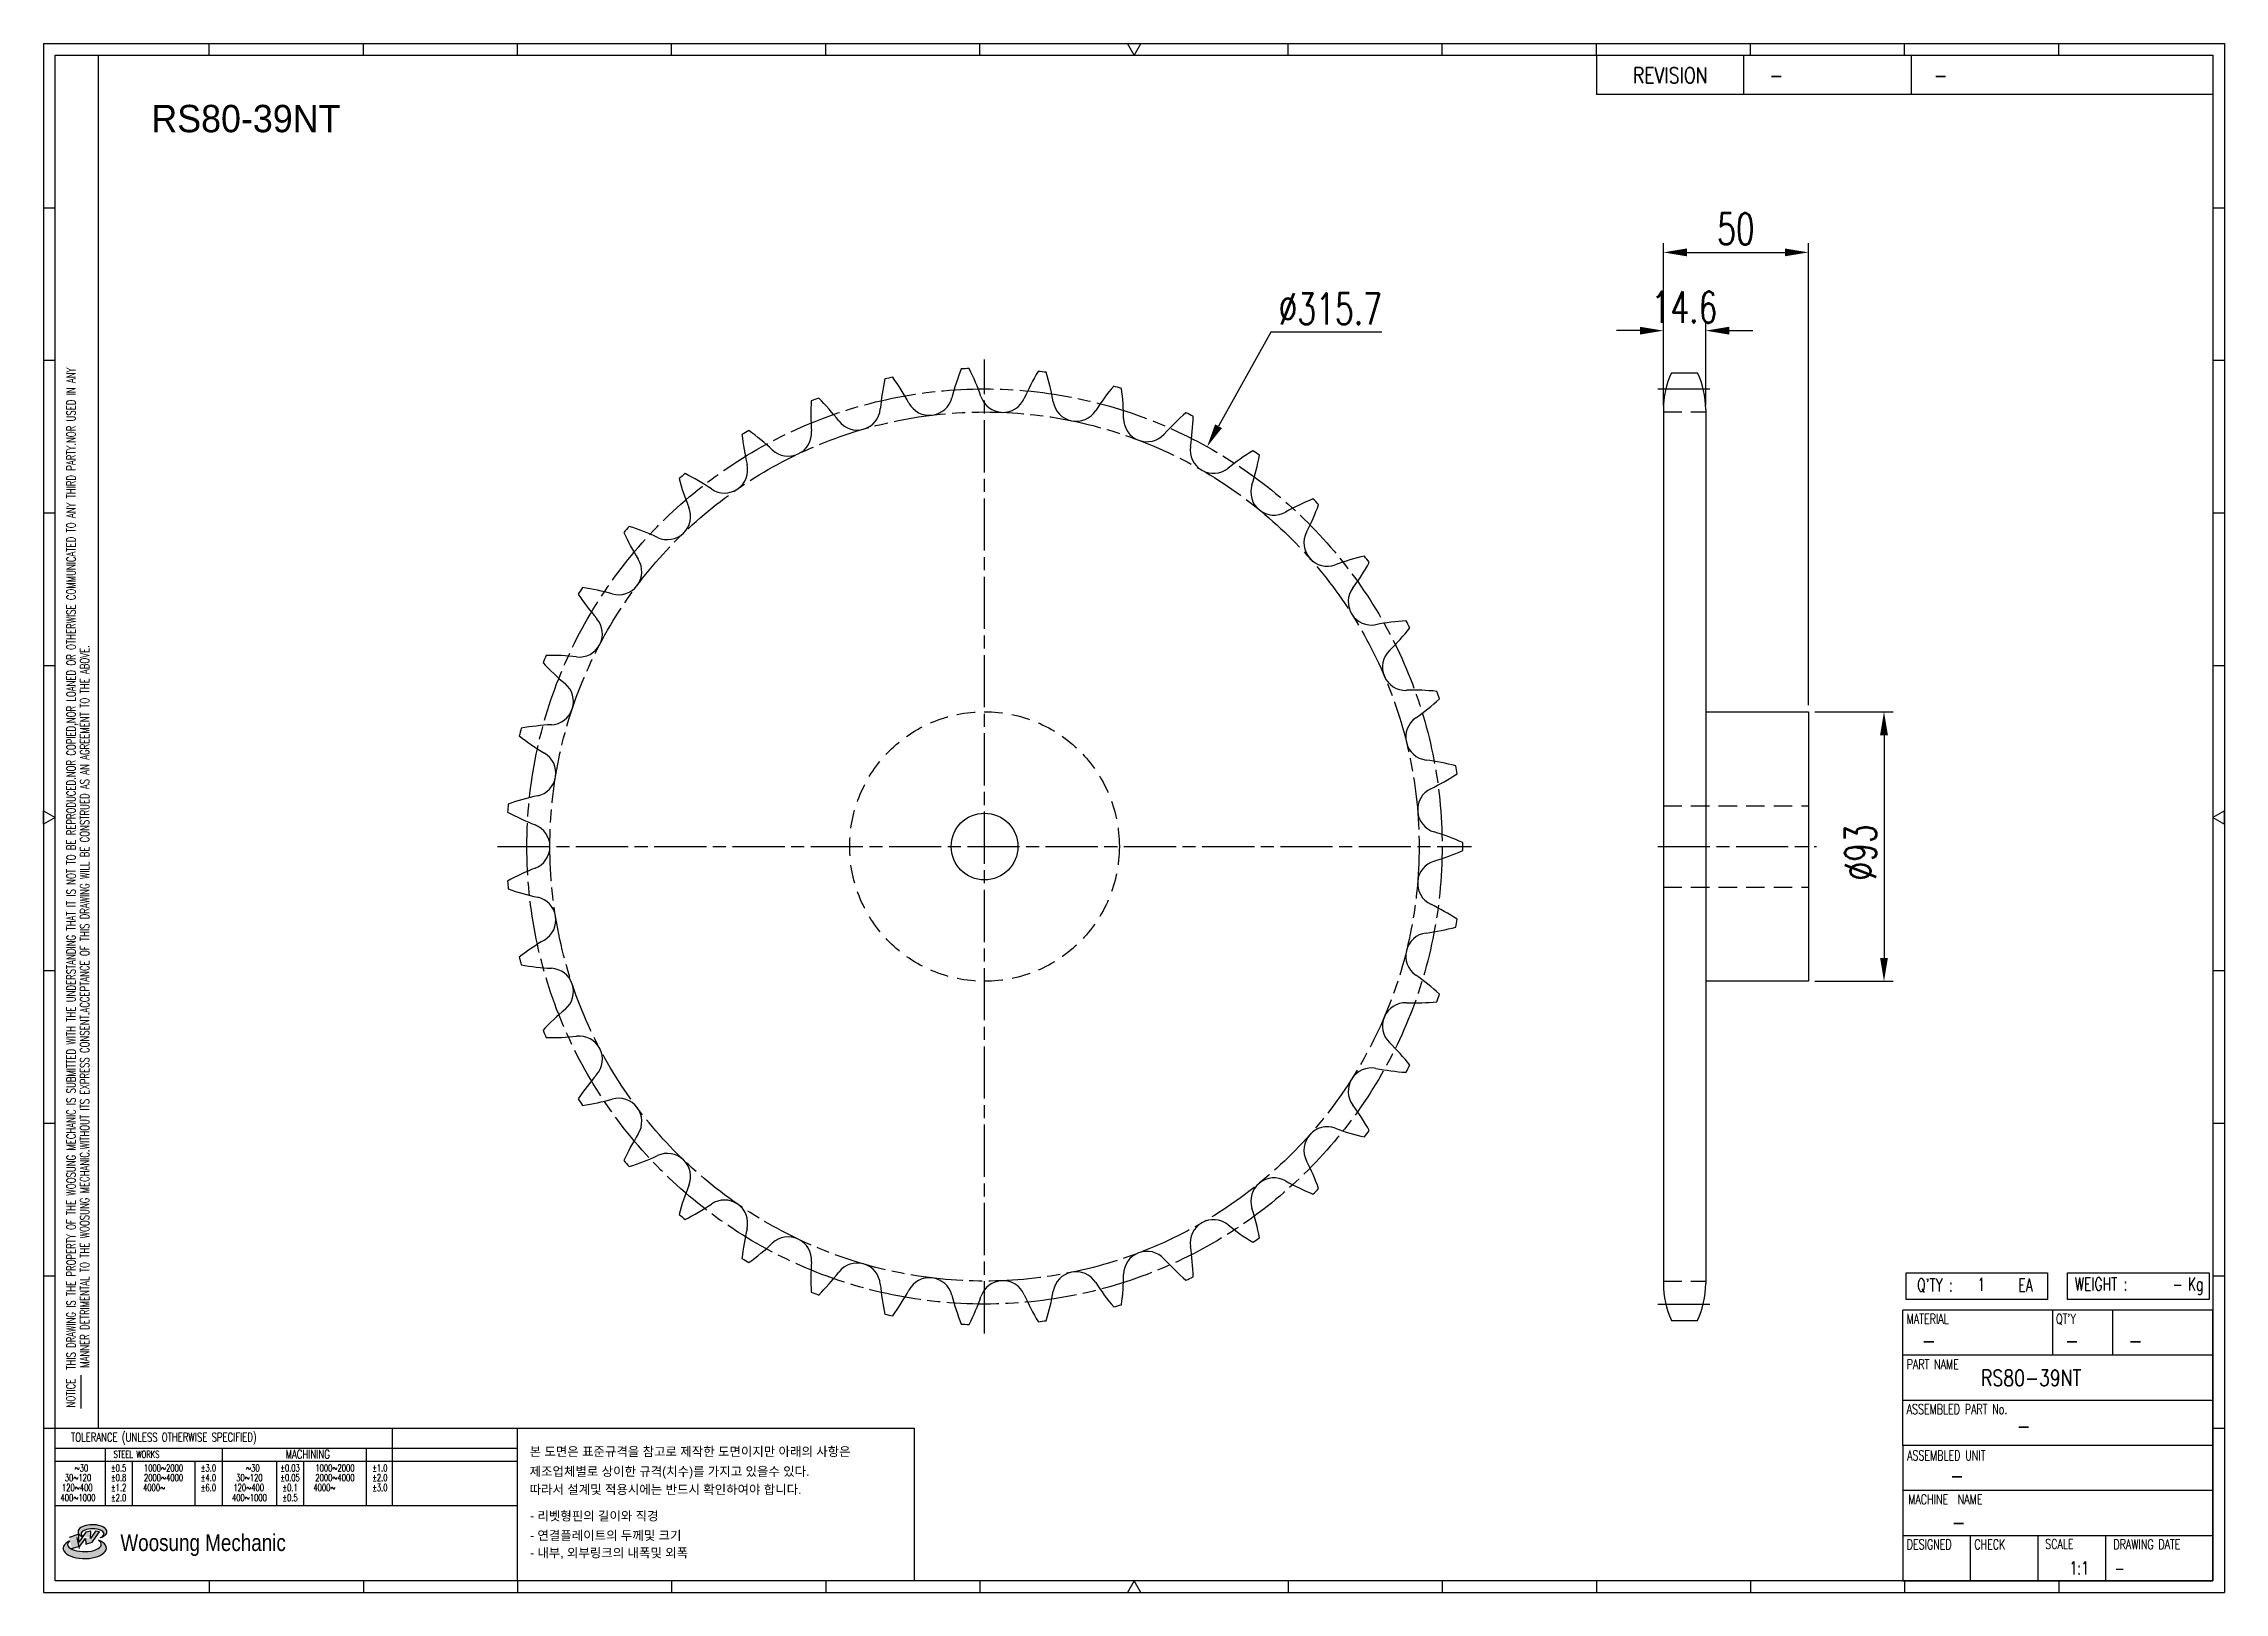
# Model space of a CAD drawing. Header units: millimetres. Extents: x 26966 to 27718, y 34 to 568.
import ezdxf
from ezdxf.enums import TextEntityAlignment as Align

# ---------------------------------------------------------------- set-up
doc = ezdxf.new("R2010")
doc.units = ezdxf.units.MM
for name, pattern in [('AM_ISO08W050', [18, 12, -1.5, 3, -1.5]), ('AM_ISO08W050x2', [9, 6, -0.75, 1.5, -0.75]), ('HIDDEN', [9.525, 6.35, -3.175])]:
    doc.linetypes.add(name, pattern=pattern)
doc.layers.get('Defpoints').update_dxf_attribs({"color": 80})
doc.layers.add('CL2', color=4, linetype='AM_ISO08W050', lineweight=25)
for name, color, linetype in [('HL', 2, 'HIDDEN'), ('LOGO', 7, 'Continuous'), ('S-DIM', 7, 'Continuous'), ('TITLE', 7, 'Continuous')]:
    doc.layers.add(name, color=color, linetype=linetype)
doc.styles.add('HAN', font='ROMANS.shx', dxfattribs={"width": 0.7, "bigfont": 'whgtxt.shx'})
doc.styles.add('HKD_ST2', font='romans.shx', dxfattribs={"width": 0.7, "height": 4, "bigfont": '@extfont2.shx'})
doc.styles.add('HSG', font='SIMPLEX.shx', dxfattribs={"width": 0.7, "bigfont": 'HSG.shx'})
doc.styles.add('MtXpl_', font='Gulim.ttf')
doc.styles.add('SLDTEXTSTYLE4', font='arial.ttf', dxfattribs={"width": 0.8})
doc.dimstyles.new('APP23', dxfattribs={"dimscale": 4.5, "dimtxt": 2.4, "dimasz": 1.8, "dimexe": 0.7, "dimexo": 0.5, "dimgap": 0.6, "dimtad": 1, "dimtoh": 1, "dimdec": 1, "dimrnd": 0.01, "dimzin": 9, "dimdsep": 46, "dimtxsty": 'HSG', "dimcen": 0, "dimclrd": 1, "dimclre": 1, "dimclrt": 256, "dimazin": 2, "dimtp": 1, "dimtm": 1, "dimtfac": 0.5, "dimtdec": 1, "dimtix": 1, "dimtofl": 0, "dimtmove": 0, "dimatfit": 3, "dimfxl": 0, "dimtvp": 1, "dimtolj": 2, "dimlwd": -1, "dimlwe": -1, "dimarcsym": 0})

# ---------------------------------------------------------------- blocks, each defined once
blk = doc.blocks.new('MASTER')
at = {"layer": 'LOGO'}
h = blk.add_hatch(color=10, dxfattribs=at)
h.paths.add_polyline_path([(1.544, 35.177), (1.554, 34.966), (1.779, 35.034), (2.054, 35.422), (1.908, 35.446), (1.728, 35.167), (1.741, 35.439), (1.547, 35.405), (1.292, 35.041), (1.295, 35.33), (0.943, 35.208), (1.03, 34.8), (1.336, 34.885)])
edge = h.paths.add_edge_path()
edge.add_ellipse((1.795, 35.421), major_axis=(-0.53, 0), ratio=0.487785, start_angle=122.36065, end_angle=403.39574)
edge.add_line((1.411, 35.244), (1.419, 35.261))
edge.add_ellipse((1.798, 35.344), major_axis=(-0.423, 0), ratio=0.444396, start_angle=131.58977, end_angle=386.19408, ccw=False)
edge = h.paths.add_edge_path()
edge.add_ellipse((1.512, 34.815), major_axis=(-0.793, 0), ratio=0.480113, start_angle=314.67633, end_angle=590.85213)
edge.add_ellipse((1.501, 34.958), major_axis=(-0.62, 0), ratio=0.43311, start_angle=331.7024, end_angle=574.42495, ccw=False)
at = {"color": 140}
for p, q in [((0, 90.118), (80.15, 90.118)), ((0, 90.118), (0, 33.191)), ((80.15, 90.118), (80.15, 33.191)), ((57.068, 89.693), (57.068, 88.246)), ((62.47, 89.693), (62.47, 88.246)), ((68.635, 89.693), (68.635, 88.246)), ((79.725, 88.246), (57.068, 88.246)), ((68.449, 43.961), (68.449, 44.936)), ((68.449, 44.936), (73.654, 44.936)), ((73.654, 44.936), (73.654, 43.961)), ((74.39, 43.961), (74.39, 44.936)), ((74.39, 44.936), (79.595, 44.936)), ((79.595, 44.936), (79.595, 43.961)), ((68.336, 38.59), (68.336, 43.563)), ((79.725, 43.563), (68.336, 43.563)), ((73.654, 43.961), (68.449, 43.961)), ((73.827, 43.563), (73.827, 41.905)), ((79.595, 43.961), (74.39, 43.961)), ((76.037, 43.563), (76.037, 41.905)), ((79.725, 38.59), (79.725, 43.563)), ((79.725, 41.905), (68.336, 41.905)), ((79.725, 40.248), (68.336, 40.248)), ((68.336, 38.59), (68.336, 33.616)), ((79.725, 38.59), (68.336, 38.59)), ((79.725, 33.616), (79.725, 38.59)), ((79.725, 36.932), (68.336, 36.932)), ((79.725, 35.274), (68.336, 35.274)), ((70.822, 33.616), (70.822, 35.274)), ((73.309, 33.616), (73.309, 35.274)), ((75.796, 33.616), (75.796, 35.274)), ((0, 33.191), (80.15, 33.191)), ((68.336, 33.616), (79.725, 33.616))]:
    blk.add_line(p, q, dxfattribs=at)
for p, q in [((6.089, 89.693), (6.089, 90.118)), ((11.753, 89.693), (11.753, 90.118)), ((17.418, 89.693), (17.418, 90.118)), ((23.082, 89.693), (23.082, 90.118)), ((28.746, 89.693), (28.746, 90.118)), ((34.411, 89.693), (34.411, 90.118)), ((45.739, 89.693), (45.739, 90.118)), ((51.404, 89.693), (51.404, 90.118)), ((57.068, 89.693), (57.068, 90.118)), ((62.732, 89.693), (62.732, 90.118)), ((68.397, 89.693), (68.397, 90.118)), ((74.061, 89.693), (74.061, 90.118)), ((0, 84.085), (0.425, 84.085)), ((79.725, 84.085), (80.15, 84.085)), ((0, 78.478), (0.425, 78.478)), ((79.725, 78.478), (80.15, 78.478)), ((0, 72.87), (0.425, 72.87)), ((79.725, 72.87), (80.15, 72.87)), ((0, 67.262), (0.425, 67.262)), ((79.725, 67.262), (80.15, 67.262)), ((0, 56.047), (0.425, 56.047)), ((79.725, 56.047), (80.15, 56.047)), ((0, 50.439), (0.425, 50.439)), ((79.725, 50.439), (80.15, 50.439)), ((0, 44.832), (0.425, 44.832)), ((79.725, 44.832), (80.15, 44.832)), ((1.377, 39.947), (1.377, 41.174)), ((0, 39.224), (0.425, 39.224)), ((79.725, 39.224), (80.15, 39.224)), ((6.089, 33.616), (6.089, 33.191)), ((11.753, 33.616), (11.753, 33.191)), ((17.418, 33.616), (17.418, 33.191)), ((23.082, 33.616), (23.082, 33.191)), ((28.746, 33.616), (28.746, 33.191)), ((34.411, 33.616), (34.411, 33.191)), ((45.739, 33.616), (45.739, 33.191)), ((51.404, 33.616), (51.404, 33.191)), ((57.068, 33.616), (57.068, 33.191)), ((62.732, 33.616), (62.732, 33.191)), ((68.397, 33.616), (68.397, 33.191)), ((74.061, 33.616), (74.061, 33.191))]:
    blk.add_line(p, q)
at = {"color": 2}
for p, q in [((2.017, 39.224), (2.017, 89.693)), ((0.425, 39.224), (17.418, 39.224)), ((0.425, 38.487), (17.418, 38.487)), ((2.257, 38.487), (2.257, 36.382)), ((6.557, 38.5), (6.557, 36.382)), ((11.857, 38.487), (11.857, 36.382)), ((12.816, 39.224), (12.816, 36.382)), ((17.418, 33.616), (17.418, 39.224)), ((0.425, 38.012), (17.418, 38.012)), ((3.257, 38.012), (3.257, 36.382)), ((5.557, 38.012), (5.557, 36.382)), ((8.557, 38.012), (8.557, 36.382)), ((9.557, 38.026), (9.557, 36.382)), ((0.425, 36.382), (17.418, 36.382))]:
    blk.add_line(p, q, dxfattribs=at)
for points in [[(40.075, 89.693), (39.83, 90.118), (40.32, 90.118)], [(0.425, 61.679), (0, 61.433), (0, 61.924)], [(79.725, 61.679), (80.15, 61.433), (80.15, 61.924)], [(40.075, 33.616), (39.83, 33.191), (40.32, 33.191)]]:
    blk.add_lwpolyline(points, close=True)
at = {"color": 140}
blk.add_lwpolyline([(0.425, 89.693), (79.725, 89.693), (79.725, 33.616), (0.425, 33.616)], close=True, dxfattribs=at)
at = {"layer": 'LOGO'}
for p, q in [((1.295, 35.33), (0.943, 35.208)), ((1.547, 35.405), (1.292, 35.041)), ((1.292, 35.041), (1.295, 35.33)), ((1.741, 35.439), (1.547, 35.405)), ((1.908, 35.446), (1.728, 35.167)), ((1.728, 35.167), (1.741, 35.439)), ((1.779, 35.034), (2.054, 35.422)), ((2.054, 35.422), (1.908, 35.446)), ((1.03, 34.8), (1.336, 34.885)), ((1.224, 35.208), (1.311, 34.8)), ((1.224, 35.208), (1.224, 35.208)), ((1.336, 34.885), (1.544, 35.177)), ((1.419, 35.261), (1.411, 35.244)), ((1.544, 35.177), (1.554, 34.966)), ((1.554, 34.966), (1.779, 35.034))]:
    blk.add_line(p, q, dxfattribs=at)
for centre, major_axis, ratio, start_param, end_param in [((1.795, 35.421), (-0.53, 0), 0.487785, 2.135596, 7.040584), ((1.798, 35.344), (-0.423, 0), 0.444396, 2.296675, 6.740358), ((1.512, 34.815), (-0.793, 0), 0.480113, 5.492138, 10.312315), ((1.501, 34.958), (-0.62, 0), 0.43311, 5.789299, 10.025607)]:
    blk.add_ellipse(centre, major_axis=major_axis, ratio=ratio, start_param=start_param, end_param=end_param, dxfattribs=at)
for s, height, style, width, p in [('REVISION', 0.5806, 'HAN', 0.8, (58.415, 88.664)), ('-', 0.581, 'HAN', 0.8, (63.426, 88.664)), ('-', 0.581, 'HAN', 0.8, (69.468, 88.664)), ("Q'TY : ", 0.4746, 'HKD_ST2', 0.7, (68.857, 44.253)), ('1', 0.475, 'HKD_ST2', 0.7, (71.071, 44.275)), ('EA', 0.4746, 'HKD_ST2', 0.7, (72.578, 44.253)), ('WEIGHT : ', 0.4746, 'HKD_ST2', 0.7, (74.65, 44.286)), ('Kg', 0.4746, 'HKD_ST2', 0.7, (78.807, 44.286)), ('-', 0.581, 'HAN', 0.8, (69.029, 42.157)), ('-', 0.581, 'HAN', 0.8, (74.289, 42.157)), ('-', 0.581, 'HAN', 0.8, (76.623, 42.157)), ('-', 0.581, 'HAN', 0.8, (72.515, 39.013)), ('-', 0.581, 'HAN', 0.8, (70.067, 37.189)), ('-', 0.581, 'HAN', 0.8, (70.126, 35.48)), ('1:1', 0.4746, 'HKD_ST2', 0.7, (74.458, 33.848)), ('-', 0.475, 'HKD_ST2', 0.7, (76.112, 33.837))]:
    blk.add_text(s, height=height, dxfattribs=dict(style=style, width=width)).set_placement(p)
at = {"color": 6, "style": 'HKD_ST2', "width": 0.7}
for s, p in [(' THIS DRAWING IS THE PROPERTY OF THE WOOSUNG MECHANIC IS SUBMITTED WITH THE UNDERSTANDING THAT IT IS NOT TO BE REPRODUCED.NOR COPIED,NOR LOANED OR OTHERWISE COMMUNICATED TO ANY THIRD PARTY.NOR USED IN ANY', (1.173, 41.217)), ('MANNER DETRIMENTAL TO THE WOOSUNG MECHANIC.WITHOUT ITS EXPRESS CONSENT.ACCEPTANCE OF THIS DRAWING WILL BE CONSTRUED AS AN AGREEMENT TO THE ABOVE.', (1.672, 41.447))]:
    blk.add_text(s, height=0.326266, rotation=90, dxfattribs=at).set_placement(p)
at = {"style": 'HKD_ST2', "width": 0.7}
blk.add_text('-', height=0.475, dxfattribs=at).set_placement((78.613, 44.286), align=Align.RIGHT)
at = {"color": 254, "style": 'HKD_ST2', "width": 0.7}
for s, height, p in [('MATERIAL', 0.3651, (68.474, 43.425)), ("QT'Y", 0.3651, (73.965, 43.425)), ('PART NAME', 0.3651, (68.474, 41.756)), ('ASSEMBLED PART No.', 0.36511, (68.474, 40.109)), ('ASSEMBLED UNIT', 0.36511, (68.49, 38.408)), ('MACHINE  NAME', 0.36511, (68.532, 36.794)), ('DESIGNED', 0.3651, (68.474, 35.136)), ('CHECK', 0.3651, (70.961, 35.136)), ('SCALE', 0.3651, (73.566, 35.153)), ('DRAWING DATE', 0.36511, (76.071, 35.141))]:
    blk.add_text(s, height=height, dxfattribs=at).set_placement(p, align=Align.TOP_LEFT)
at = {"style": 'HKD_ST2', "width": 0.7}
blk.add_text('NOTICE', height=0.3263, rotation=90, dxfattribs=at).set_placement((1.163, 39.988))
blk.add_text('TOLERANCE (UNLESS OTHERWISE SPECIFIED)', height=0.32627, dxfattribs=at).set_placement((4.417, 38.896), align=Align.MIDDLE_CENTER)
at = {"color": 4, "style": 'HKD_ST2', "width": 0.7}
for s, height, p in [('%%12630', 0.261, (1.389, 37.762)), ('1000%%1262000', 0.26101, (4.407, 37.762)), ('%%12630', 0.261, (7.689, 37.762)), ('1000%%1262000', 0.26101, (10.707, 37.762)), ('120%%126400', 0.26101, (1.237, 37.045)), ('30%%126120', 0.261, (1.263, 37.411)), ('4000%%126', 0.261, (4.061, 37.045)), ('2000%%1264000', 0.26101, (4.407, 37.411)), ('120%%126400', 0.26101, (7.537, 37.045)), ('30%%126120', 0.261, (7.563, 37.411)), ('4000%%126', 0.261, (10.321, 37.045)), ('2000%%1264000', 0.26101, (10.707, 37.411)), ('400%%1261000', 0.26101, (1.263, 36.67)), ('400%%1261000', 0.26101, (7.563, 36.67))]:
    blk.add_text(s, height=height, dxfattribs=at).set_placement(p, align=Align.MIDDLE_CENTER)
for s, height, p in [('%%P0.5', 0.261, (2.757, 37.762)), ('STEEL WORKS', 0.26101, (3.416, 38.268)), ('%%P3.0', 0.261, (6.057, 37.762)), ('%%P0.03', 0.261, (9.057, 37.762)), ('MACHINING', 0.3263, (9.707, 38.27)), ('%%P1.0', 0.261, (12.357, 37.762)), ('%%P0.8', 0.261, (2.757, 37.411)), ('%%P1.2', 0.261, (2.757, 37.045)), ('%%P4.0', 0.261, (6.057, 37.411)), ('%%P6.0', 0.261, (6.057, 37.045)), ('%%P0.05', 0.261, (9.057, 37.411)), ('%%P0.1', 0.261, (9.057, 37.045)), ('%%P2.0', 0.261, (12.357, 37.411)), ('%%P3.0', 0.261, (12.357, 37.045)), ('%%P2.0', 0.261, (2.757, 36.67)), ('%%P0.5', 0.261, (9.057, 36.67))]:
    blk.add_text(s, height=height, dxfattribs=at).set_placement(p, align=Align.MIDDLE)
at = {"color": 1, "style": 'SLDTEXTSTYLE4', "width": 0.8}
blk.add_text('Woosung Mechanic', height=0.61957, dxfattribs=at).set_placement((2.822, 34.711))
blk = doc.blocks.new('*D2')
at = {"layer": 'Defpoints', "color": 0, "transparency": 16777216}
for p in [(27574.26, 337.35), (27574.26, 244.35), (27600.36, 244.35)]:
    blk.add_point(p, dxfattribs=at)
at = {"layer": 'S-DIM', "color": 1, "transparency": 16777216}
for p, q in [((27576.51, 337.35), (27603.51, 337.35)), ((27600.36, 329.25), (27600.36, 252.45)), ((27576.51, 244.35), (27603.51, 244.35))]:
    blk.add_line(p, q, dxfattribs=at)
for points in [[(27599.01, 329.25), (27601.71, 329.25), (27600.36, 337.35)], [(27599.01, 252.45), (27601.71, 252.45), (27600.36, 244.35)]]:
    blk.add_solid(points, dxfattribs=at)
at = {"layer": 'S-DIM', "transparency": 16777216, "insert": (27592.26, 288.81), "char_height": 10.8, "attachment_point": 5, "rotation": 90, "style": 'HSG'}
blk.add_mtext('\\A2;%%c93', dxfattribs=at)
blk = doc.blocks.new('*D3')
at = {"layer": 'Defpoints', "color": 0, "transparency": 16777216}
for p in [(27538.86, 468.79), (27524.26, 440.74), (27538.86, 440.74)]:
    blk.add_point(p, dxfattribs=at)
at = {"layer": 'S-DIM', "color": 1, "transparency": 16777216}
for p, q in [((27516.16, 468.79), (27508.06, 468.79)), ((27524.26, 442.99), (27524.26, 471.94)), ((27538.86, 442.99), (27538.86, 471.94)), ((27546.96, 468.79), (27555.06, 468.79))]:
    blk.add_line(p, q, dxfattribs=at)
for points in [[(27516.16, 470.14), (27516.16, 467.44), (27524.26, 468.79)], [(27546.96, 470.14), (27546.96, 467.44), (27538.86, 468.79)]]:
    blk.add_solid(points, dxfattribs=at)
at = {"layer": 'S-DIM', "transparency": 16777216, "insert": (27531.56, 476.89), "char_height": 10.8, "attachment_point": 5, "style": 'HSG'}
blk.add_mtext('\\A2;14.6', dxfattribs=at)
blk = doc.blocks.new('*D4')
at = {"layer": 'Defpoints', "color": 0, "transparency": 16777216}
for p in [(27574.26, 495.79), (27524.26, 440.74), (27574.26, 337.35)]:
    blk.add_point(p, dxfattribs=at)
at = {"layer": 'S-DIM', "color": 1, "transparency": 16777216}
for p, q in [((27524.26, 442.99), (27524.26, 498.94)), ((27574.26, 339.6), (27574.26, 498.94)), ((27532.36, 495.79), (27566.16, 495.79))]:
    blk.add_line(p, q, dxfattribs=at)
for points in [[(27532.36, 497.14), (27532.36, 494.44), (27524.26, 495.79)], [(27566.16, 497.14), (27566.16, 494.44), (27574.26, 495.79)]]:
    blk.add_solid(points, dxfattribs=at)
at = {"layer": 'S-DIM', "transparency": 16777216, "insert": (27549.26, 503.89), "char_height": 10.8, "attachment_point": 5, "style": 'HSG'}
blk.add_mtext('\\A2;50', dxfattribs=at)
blk = doc.blocks.new('*D5')
at = {"layer": 'Defpoints', "color": 0, "transparency": 16777216}
for p in [(27366.88, 428.76), (27213.37, 152.94)]:
    blk.add_point(p, dxfattribs=at)
at = {"layer": 'S-DIM', "color": 1, "transparency": 16777216}
for p, q in [((27388.84, 468.22), (27370.82, 435.83)), ((27427.18, 468.22), (27388.84, 468.22))]:
    blk.add_line(p, q, dxfattribs=at)
blk.add_solid([(27369.64, 436.49), (27372, 435.18), (27366.88, 428.76)], dxfattribs=at)
at = {"layer": 'S-DIM', "transparency": 16777216, "insert": (27409.36, 476.32), "char_height": 10.8, "attachment_point": 5, "style": 'HSG'}
blk.add_mtext('\\A2;∅315.7', dxfattribs=at)
blk = doc.blocks.new('*D6')
at = {"layer": 'Defpoints', "color": 0, "transparency": 16777216}
for p in [(27574.26, 337.35), (27574.26, 244.35), (27600.36, 244.35)]:
    blk.add_point(p, dxfattribs=at)
at = {"layer": 'S-DIM', "color": 1, "transparency": 16777216}
for p, q in [((27576.51, 337.35), (27603.51, 337.35)), ((27600.36, 329.25), (27600.36, 252.45)), ((27576.51, 244.35), (27603.51, 244.35))]:
    blk.add_line(p, q, dxfattribs=at)
for points in [[(27599.01, 329.25), (27601.71, 329.25), (27600.36, 337.35)], [(27599.01, 252.45), (27601.71, 252.45), (27600.36, 244.35)]]:
    blk.add_solid(points, dxfattribs=at)
at = {"layer": 'S-DIM', "transparency": 16777216, "insert": (27592.26, 288.81), "char_height": 10.8, "attachment_point": 5, "rotation": 90, "style": 'HSG'}
blk.add_mtext('\\A2;%%c93', dxfattribs=at)
blk = doc.blocks.new('*D7')
at = {"layer": 'Defpoints', "color": 0, "transparency": 16777216}
for p in [(27574.26, 337.35), (27574.26, 244.35), (27600.36, 244.35)]:
    blk.add_point(p, dxfattribs=at)
at = {"layer": 'S-DIM', "color": 1, "transparency": 16777216}
for p, q in [((27576.51, 337.35), (27603.51, 337.35)), ((27600.36, 329.25), (27600.36, 252.45)), ((27576.51, 244.35), (27603.51, 244.35))]:
    blk.add_line(p, q, dxfattribs=at)
for points in [[(27599.01, 329.25), (27601.71, 329.25), (27600.36, 337.35)], [(27599.01, 252.45), (27601.71, 252.45), (27600.36, 244.35)]]:
    blk.add_solid(points, dxfattribs=at)
at = {"layer": 'S-DIM', "transparency": 16777216, "insert": (27592.26, 288.81), "char_height": 10.8, "attachment_point": 5, "rotation": 90, "style": 'HSG'}
blk.add_mtext('\\A2;%%c93', dxfattribs=at)
blk = doc.blocks.new('*D8')
at = {"layer": 'Defpoints', "color": 0, "transparency": 16777216}
for p in [(27574.26, 337.35), (27574.26, 244.35), (27600.36, 244.35)]:
    blk.add_point(p, dxfattribs=at)
at = {"layer": 'S-DIM', "color": 1, "transparency": 16777216}
for p, q in [((27576.51, 337.35), (27603.51, 337.35)), ((27600.36, 329.25), (27600.36, 252.45)), ((27576.51, 244.35), (27603.51, 244.35))]:
    blk.add_line(p, q, dxfattribs=at)
for points in [[(27599.01, 329.25), (27601.71, 329.25), (27600.36, 337.35)], [(27599.01, 252.45), (27601.71, 252.45), (27600.36, 244.35)]]:
    blk.add_solid(points, dxfattribs=at)
at = {"layer": 'S-DIM', "transparency": 16777216, "insert": (27592.26, 288.81), "char_height": 10.8, "attachment_point": 5, "rotation": 90, "style": 'HSG'}
blk.add_mtext('\\A2;%%c93', dxfattribs=at)
blk = doc.blocks.new('*D9')
at = {"layer": 'Defpoints', "color": 0, "transparency": 16777216}
for p in [(27574.26, 337.35), (27574.26, 244.35), (27600.36, 244.35)]:
    blk.add_point(p, dxfattribs=at)
at = {"layer": 'S-DIM', "color": 1, "transparency": 16777216}
for p, q in [((27576.51, 337.35), (27603.51, 337.35)), ((27600.36, 329.25), (27600.36, 252.45)), ((27576.51, 244.35), (27603.51, 244.35))]:
    blk.add_line(p, q, dxfattribs=at)
for points in [[(27599.01, 329.25), (27601.71, 329.25), (27600.36, 337.35)], [(27599.01, 252.45), (27601.71, 252.45), (27600.36, 244.35)]]:
    blk.add_solid(points, dxfattribs=at)
at = {"layer": 'S-DIM', "transparency": 16777216, "insert": (27592.26, 288.81), "char_height": 10.8, "attachment_point": 5, "rotation": 90, "style": 'HSG'}
blk.add_mtext('\\A2;%%c93', dxfattribs=at)
blk = doc.blocks.new('*D10')
at = {"layer": 'Defpoints', "color": 0, "transparency": 16777216}
for p in [(27574.26, 337.35), (27574.26, 244.35), (27600.36, 244.35)]:
    blk.add_point(p, dxfattribs=at)
at = {"layer": 'S-DIM', "color": 1, "transparency": 16777216}
for p, q in [((27576.51, 337.35), (27603.51, 337.35)), ((27600.36, 329.25), (27600.36, 252.45)), ((27576.51, 244.35), (27603.51, 244.35))]:
    blk.add_line(p, q, dxfattribs=at)
for points in [[(27599.01, 329.25), (27601.71, 329.25), (27600.36, 337.35)], [(27599.01, 252.45), (27601.71, 252.45), (27600.36, 244.35)]]:
    blk.add_solid(points, dxfattribs=at)
at = {"layer": 'S-DIM', "transparency": 16777216, "insert": (27592.26, 288.81), "char_height": 10.8, "attachment_point": 5, "rotation": 90, "style": 'HSG'}
blk.add_mtext('\\A2;%%c93', dxfattribs=at)

msp = doc.modelspace()

# ---------------------------------------------------------------- linework, layer by layer
for p, q in [((27527.06, 454.29), (27536.06, 454.29)), ((27524.26, 441.59), (27524.26, 140.11)), ((27538.86, 441.59), (27538.86, 140.11)), ((27538.86, 337.35), (27574.26, 337.35)), ((27574.26, 337.35), (27574.26, 244.35)), ((27574.26, 244.35), (27538.86, 244.35)), ((27527.06, 127.41), (27536.06, 127.41))]:
    msp.add_line(p, q)
at = {"color": 140}
msp.add_lwpolyline([(27129.05, 90.19), (27265.87, 90.19), (27265.87, 37.56), (27129.05, 37.56)], close=True, dxfattribs=at)
msp.add_circle((27290.12, 290.85), 11.5)
for centre, radius, start, end in [((27332.01, 435.01), 78.13, 167.31344, 175), ((27290.12, 290.85), 164.94, 101.06218, 102.01474), ((27195.08, 407.06), 78.13, 28.07692, 35.76348), ((27354.6, 426.43), 78.13, 158.08267, 165.76923), ((27290.12, 290.85), 164.94, 91.83141, 92.78397), ((27214.95, 420.8), 78.13, 18.84615, 26.53271), ((27375.51, 414.33), 78.13, 148.8519, 156.53846), ((27290.12, 290.85), 164.94, 82.60064, 83.5532), ((27236.77, 431.18), 78.13, 9.61538, 17.30194), ((27554.46, 441.59), 30.2, 155.13196, 180), ((27508.66, 441.59), 30.2, 0, 24.86804), ((27308.34, 439.87), 78.13, 176.54421, 184.23077), ((27290.12, 290.85), 164.94, 110.29295, 111.24551), ((27177.67, 390.31), 78.13, 37.30769, 44.99425), ((27271.09, 447.61), 8.02, 208.07692, 345.76923), ((27296.48, 448.63), 8.02, 198.84615, 336.53846), ((27321.71, 445.57), 8.02, 189.61538, 327.30769), ((27394.21, 399.04), 78.13, 139.62113, 147.30769), ((27290.12, 290.85), 164.94, 73.36987, 74.32244), ((27259.97, 437.92), 78.13, 0.38462, 8.07117), ((27246.19, 442.52), 8.02, 217.30769, 355), ((27346.12, 438.5), 8.02, 180.38462, 318.07692), ((27410.22, 380.94), 78.13, 130.39036, 138.07692), ((27290.12, 290.85), 164.94, 64.1391, 65.09167), ((27283.95, 440.85), 78.13, 351.15385, 358.84041), ((27290.12, 290.85), 164.94, 119.52372, 120.47628), ((27284.2, 440.86), 78.13, 185.77498, 193.46154), ((27163.17, 370.98), 78.13, 46.53846, 54.22502), ((27222.43, 433.51), 8.02, 226.53846, 4.23077), ((27369.08, 427.6), 8.02, 171.15385, 308.84615), ((27200.42, 420.81), 8.02, 235.76923, 13.46154), ((27423.11, 360.51), 78.13, 121.15959, 128.84615), ((27308.1, 439.9), 78.13, 341.92308, 349.60964), ((27290.12, 290.85), 164.94, 54.90833, 55.8609), ((27290.12, 290.85), 164.94, 128.75449, 129.70705), ((27260.22, 437.97), 78.13, 195.00575, 202.69231), ((27151.96, 349.58), 78.13, 55.76923, 63.45579), ((27389.99, 413.17), 8.02, 161.92308, 299.61538), ((27180.74, 404.73), 8.02, 245, 22.69231), ((27432.57, 338.27), 78.13, 111.92883, 119.61538), ((27331.77, 435.08), 78.13, 332.69231, 340.37887), ((27290.12, 290.85), 164.94, 45.67756, 46.63013), ((27290.12, 290.85), 164.94, 137.98526, 138.93782), ((27237, 431.27), 78.13, 204.23652, 211.92308), ((27144.33, 326.66), 78.13, 65, 72.68656), ((27408.32, 395.56), 8.02, 152.69231, 290.38462), ((27163.88, 385.71), 8.02, 254.23077, 31.92308), ((27438.33, 314.81), 78.13, 102.69806, 110.38462), ((27354.37, 426.54), 78.13, 323.46154, 331.1481), ((27290.12, 290.85), 164.94, 36.4468, 37.39936), ((27290.12, 290.85), 164.94, 147.21603, 148.16859), ((27215.17, 420.93), 78.13, 213.46729, 221.15385), ((27140.47, 302.8), 78.13, 74.23077, 81.91733), ((27423.59, 375.25), 8.02, 143.46154, 281.15385), ((27150.3, 364.23), 8.02, 263.46154, 41.15385), ((27440.25, 290.72), 78.13, 93.46729, 101.15385), ((27290.12, 290.85), 164.94, 27.21603, 28.16859), ((27375.3, 414.47), 78.13, 314.23077, 321.91733), ((27290.12, 290.85), 164.94, 156.4468, 157.39936), ((27195.27, 407.22), 78.13, 222.69806, 230.38462), ((27140.49, 278.64), 78.13, 83.46154, 91.1481), ((27435.4, 352.74), 8.02, 134.23077, 271.92308), ((27140.34, 340.85), 8.02, 272.69231, 50.38462), ((27438.29, 266.64), 78.13, 84.23652, 91.92308), ((27394.03, 399.21), 78.13, 305, 312.68656), ((27290.12, 290.85), 164.94, 17.98526, 18.93782), ((27290.12, 290.85), 164.94, 165.67756, 166.63013), ((27144.39, 254.8), 78.13, 92.69231, 100.37887), ((27443.44, 328.64), 8.02, 125, 262.69231), ((27177.83, 390.5), 78.13, 231.92883, 239.61538), ((27134.26, 316.18), 8.02, 281.92308, 59.61538), ((27432.49, 243.19), 78.13, 75.00575, 82.69231), ((27410.07, 381.14), 78.13, 295.76923, 303.45579), ((27290.12, 290.85), 164.94, 8.75449, 9.70705), ((27447.52, 303.56), 8.02, 115.76923, 253.46154), ((27290.12, 290.85), 164.94, 174.90833, 175.8609), ((27163.3, 371.19), 78.13, 241.15959, 248.84615), ((27152.06, 231.89), 78.13, 101.92308, 109.60964), ((27132.22, 290.85), 8.02, 291.15385, 68.84615), ((27423, 220.97), 78.13, 65.77498, 73.46154), ((27447.52, 278.14), 8.02, 106.53846, 244.23077), ((27423, 360.73), 78.13, 286.53846, 294.22502), ((27290.12, 290.85), 164.94, 359.52372, 0.47628), ((27163.3, 210.51), 78.13, 111.15385, 118.84041), ((27290.12, 290.85), 164.94, 184.1391, 185.09167), ((27152.06, 349.81), 78.13, 250.39036, 258.07692), ((27134.26, 265.52), 8.02, 300.38462, 78.07692), ((27410.07, 200.56), 78.13, 56.54421, 64.23077), ((27290.12, 290.85), 164.94, 350.29295, 351.24551), ((27177.83, 191.2), 78.13, 120.38462, 128.07117), ((27443.44, 253.06), 8.02, 97.30769, 235), ((27432.49, 338.51), 78.13, 277.30769, 284.99425), ((27290.12, 290.85), 164.94, 193.36987, 194.32244), ((27144.39, 326.9), 78.13, 259.62113, 267.30769), ((27140.34, 240.84), 8.02, 309.61538, 87.30769), ((27394.03, 182.49), 78.13, 47.31344, 55), ((27195.27, 174.48), 78.13, 129.61538, 137.30194), ((27435.4, 228.95), 8.02, 88.07692, 225.76923), ((27438.29, 315.05), 78.13, 268.07692, 275.76348), ((27290.12, 290.85), 164.94, 341.06218, 342.01474), ((27290.12, 290.85), 164.94, 202.60064, 203.5532), ((27140.49, 303.05), 78.13, 268.8519, 276.53846), ((27150.3, 217.46), 8.02, 318.84615, 96.53846), ((27375.3, 167.22), 78.13, 38.08267, 45.76923), ((27215.17, 160.77), 78.13, 138.84615, 146.53271), ((27423.59, 206.45), 8.02, 78.84615, 216.53846), ((27440.25, 290.97), 78.13, 258.84615, 266.53271), ((27290.12, 290.85), 164.94, 331.83141, 332.78397), ((27290.12, 290.85), 164.94, 211.83141, 212.78397), ((27140.47, 278.89), 78.13, 278.08267, 285.76923), ((27163.88, 195.99), 8.02, 328.07692, 105.76923), ((27354.37, 155.16), 78.13, 28.8519, 36.53846), ((27237, 150.43), 78.13, 148.07692, 155.76348), ((27408.32, 186.14), 8.02, 69.61538, 207.30769), ((27438.33, 266.89), 78.13, 249.61538, 257.30194), ((27290.12, 290.85), 164.94, 322.60064, 323.5532), ((27290.12, 290.85), 164.94, 221.06218, 222.01474), ((27144.33, 255.04), 78.13, 287.31344, 295), ((27180.74, 176.96), 8.02, 337.30769, 115), ((27331.77, 146.61), 78.13, 19.62113, 27.30769), ((27260.22, 143.73), 78.13, 157.30769, 164.99425), ((27389.99, 168.53), 8.02, 60.38462, 198.07692), ((27432.57, 243.43), 78.13, 240.38462, 248.07117), ((27151.96, 232.12), 78.13, 296.54421, 304.23077), ((27200.42, 160.89), 8.02, 346.53846, 124.23077), ((27308.1, 141.8), 78.13, 10.39036, 18.07692), ((27290.12, 290.85), 164.94, 313.36987, 314.32244), ((27290.12, 290.85), 164.94, 230.29295, 231.24551), ((27284.2, 140.84), 78.13, 166.53846, 174.22502), ((27369.08, 154.1), 8.02, 51.15385, 188.84615), ((27423.11, 221.19), 78.13, 231.15385, 238.84041), ((27163.17, 210.72), 78.13, 305.77498, 313.46154), ((27222.43, 148.19), 8.02, 355.76923, 133.46154), ((27346.12, 143.2), 8.02, 41.92308, 179.61538), ((27283.95, 140.85), 78.13, 1.15959, 8.84615), ((27290.12, 290.85), 164.94, 304.1391, 305.09167), ((27290.12, 290.85), 164.94, 239.52372, 240.47628), ((27308.34, 141.83), 78.13, 175.76923, 183.45579), ((27177.67, 191.39), 78.13, 315.00575, 322.69231), ((27246.19, 139.17), 8.02, 5, 142.69231), ((27321.71, 136.13), 8.02, 32.69231, 170.38462), ((27259.97, 143.78), 78.13, 351.92883, 359.61538), ((27410.22, 200.76), 78.13, 221.92308, 229.60964), ((27290.12, 290.85), 164.94, 248.75449, 249.70705), ((27332.01, 146.68), 78.13, 185, 192.68656), ((27195.08, 174.64), 78.13, 324.23652, 331.92308), ((27271.09, 134.09), 8.02, 14.23077, 151.92308), ((27354.6, 155.27), 78.13, 194.23077, 201.91733), ((27214.95, 160.9), 78.13, 333.46729, 341.15385), ((27296.48, 133.07), 8.02, 23.46154, 161.15385), ((27375.51, 167.37), 78.13, 203.46154, 211.1481), ((27236.77, 150.52), 78.13, 342.69806, 350.38462), ((27394.21, 182.66), 78.13, 212.69231, 220.37887), ((27290.12, 290.85), 164.94, 294.90833, 295.8609), ((27554.46, 140.11), 30.2, 180, 204.86804), ((27508.66, 140.11), 30.2, 335.13196, 0), ((27290.12, 290.85), 164.94, 257.98526, 258.93782), ((27290.12, 290.85), 164.94, 285.67756, 286.63013), ((27290.12, 290.85), 164.94, 267.21603, 268.16859), ((27290.12, 290.85), 164.94, 276.4468, 277.39936)]:
    msp.add_arc(centre, radius, start, end)
at = {"layer": 'CL2', "linetype": 'AM_ISO08W050x2', "ltscale": 3}
for p, q in [((27290.12, 122.91), (27290.12, 458.79)), ((27522.32, 448.68), (27540.81, 448.68)), ((27122.19, 290.85), (27458.06, 290.85)), ((27522.32, 290.85), (27577.08, 290.85)), ((27522.32, 133.02), (27540.81, 133.02))]:
    msp.add_line(p, q, dxfattribs=at)
for radius in [157.83, 149.89]:
    msp.add_circle((27290.12, 290.85), radius, dxfattribs=at)
at = {"layer": 'HL', "linetype": 'HIDDEN'}
for p, q in [((27524.26, 440.74), (27538.86, 440.74)), ((27524.26, 304.85), (27574.26, 304.85)), ((27524.26, 276.85), (27574.26, 276.85)), ((27524.26, 140.96), (27538.86, 140.96))]:
    msp.add_line(p, q, dxfattribs=at)
msp.add_circle((27290.12, 290.85), 46.5, dxfattribs=at)

# ---------------------------------------------------------------- block references
at = {"color": 140, "xscale": 9.384517237515507, "yscale": 9.384517237515507, "zscale": 9.384517237515507}
msp.add_blockref('MASTER', (26965.59, -277.91), dxfattribs=at)

# ---------------------------------------------------------------- texts
at = {"style": 'HAN', "width": 0.8}
msp.add_text('RS80-39NT', height=5.449, dxfattribs=at).set_placement((27633.83, 104.84))
at = {"color": 140, "style": 'MtXpl_'}
for s, p in [('본 도면은 표준규격을 참고로 제작한 도면이지만 아래의 사항은', (27133.21, 80.6)), ('제조업체별로 상이한 규격(치수)를 가지고 있을수 있다.', (27133.21, 73.75)), ('따라서 설계및 적용시에는 반드시 확인하여야 합니다.', (27133.21, 67.51)), ('- 리벳형핀의 길이와 직경', (27133.38, 58.37)), ('- 연결플레이트의 두께및 크기', (27133.38, 51.67)), ('- 내부, 외부링크의 내폭및 외폭', (27133.38, 45.66))]:
    msp.add_text(s, height=3.148, dxfattribs=at).set_placement(p)
at = {"layer": 'TITLE', "color": 254, "style": 'MtXpl_'}
msp.add_text('RS80-39NT', height=9.444, dxfattribs=at).set_placement((27002.75, 537.23))

# ---------------------------------------------------------------- dimensions: what is measured, and where the dimension line sits
at = {"layer": 'S-DIM'}
dim = msp.add_linear_dim(base=(27574.26, 495.79), p1=(27524.26, 440.74), p2=(27574.26, 337.35), dimstyle='APP23', dxfattribs=at)
dim.commit()
dim.dimension.update_dxf_attribs({"geometry": '*D4', "text_midpoint": (27549.26, 503.89)})
dim = msp.add_diameter_dim_2p(p1=(27213.37, 152.94), p2=(27366.88, 428.76), dimstyle='APP23', dxfattribs=at)
dim.commit()
dim.dimension.update_dxf_attribs({"geometry": '*D5', "text_midpoint": (27409.36, 468.22), "dimtype": 131})
dim = msp.add_linear_dim(base=(27538.86, 468.79), p1=(27524.26, 440.74), p2=(27538.86, 440.74), dimstyle='APP23', dxfattribs=at)
dim.commit()
dim.dimension.update_dxf_attribs({"geometry": '*D3', "text_midpoint": (27531.56, 468.79), "dimtype": 128})
for picture in ['*D2', '*D6', '*D7', '*D8', '*D9', '*D10']:
    dim = msp.add_linear_dim(base=(27600.36, 244.35), p1=(27574.26, 337.35), p2=(27574.26, 244.35), angle=90, text='%%c<>', dimstyle='APP23', dxfattribs=at)
    dim.commit()
    dim.dimension.update_dxf_attribs({"geometry": picture, "text_midpoint": (27600.36, 288.81), "dimtype": 128})

doc.saveas('drawing.dxf')
